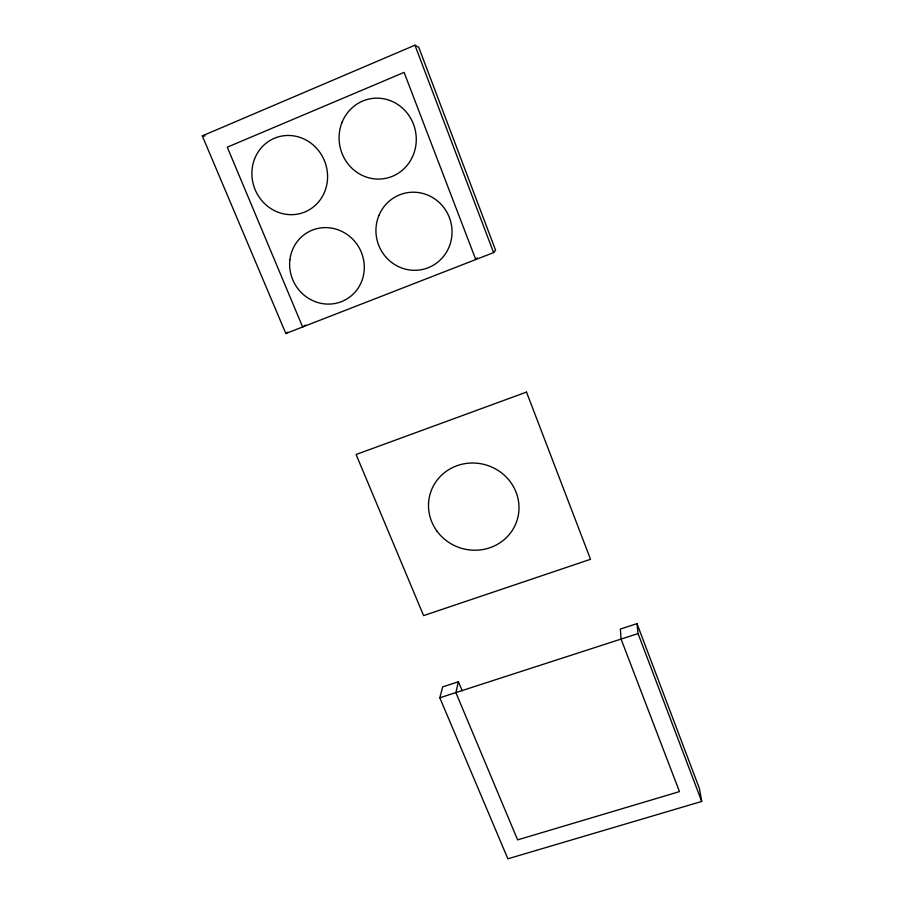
<?xml version="1.0" encoding="UTF-8"?>
<svg xmlns="http://www.w3.org/2000/svg" width="904" height="904" viewBox="0 0 904 904"><rect width="100%" height="100%" fill="white"/><g stroke="black" fill="none" stroke-linecap="round" stroke-linejoin="round"><path stroke-width="1.36" d="M458.43 681.752L455.876 692.577L517.608 839.884L679.469 791.61L621.071 639.083L620.359 629.06L636.992 623.647L699.436 788.548L701.707 801.452L507.867 858.8L439.807 697.786L442.666 686.882L458.43 681.752L462.215 690.803M493.595 252.611L495.595 250.227L418.789 47.392L414.947 45.2L202.293 135.882L285.833 333.519L493.595 252.611L414.947 45.2M477.346 257.866L475.764 259.55L404.111 72.399L227.277 147.182L302.637 326.977L305.62 325.033M285.833 333.519L287.935 332.186M439.807 697.786L638.054 633.58L636.992 623.647M202.293 135.882L205.072 135.928M638.054 633.58L701.707 801.452M526.512 392.099L356.097 454.509L423.614 615.613L590.527 559.293L526.512 392.099M437.016 531.19A45.426 43.437 17.2 0 0 515.009 525.54A45.426 43.437 17.2 0 0 469.221 463.13A45.426 43.437 17.2 0 0 437.016 531.19M378.991 215.276A39.154 37.957 72.9 0 0 418.518 270.104A39.154 37.957 72.9 0 0 444.452 208.395A39.154 37.957 72.9 0 0 378.991 215.276M289.935 259.606A38.635 36.917 61.1 0 0 341.441 301.653A38.635 36.917 61.1 0 0 349.543 236.306A38.635 36.917 61.1 0 0 289.935 259.606M254.555 159.002A39.889 37.55 69.3 0 0 295.246 214.451A39.889 37.55 69.3 0 0 319.417 151.748A39.889 37.55 69.3 0 0 254.555 159.002M342.074 122.311A40.522 38.522 79.2 0 0 382.573 178.845A40.522 38.522 79.2 0 0 408.393 114.729A40.522 38.522 79.2 0 0 342.074 122.311"/></g></svg>
